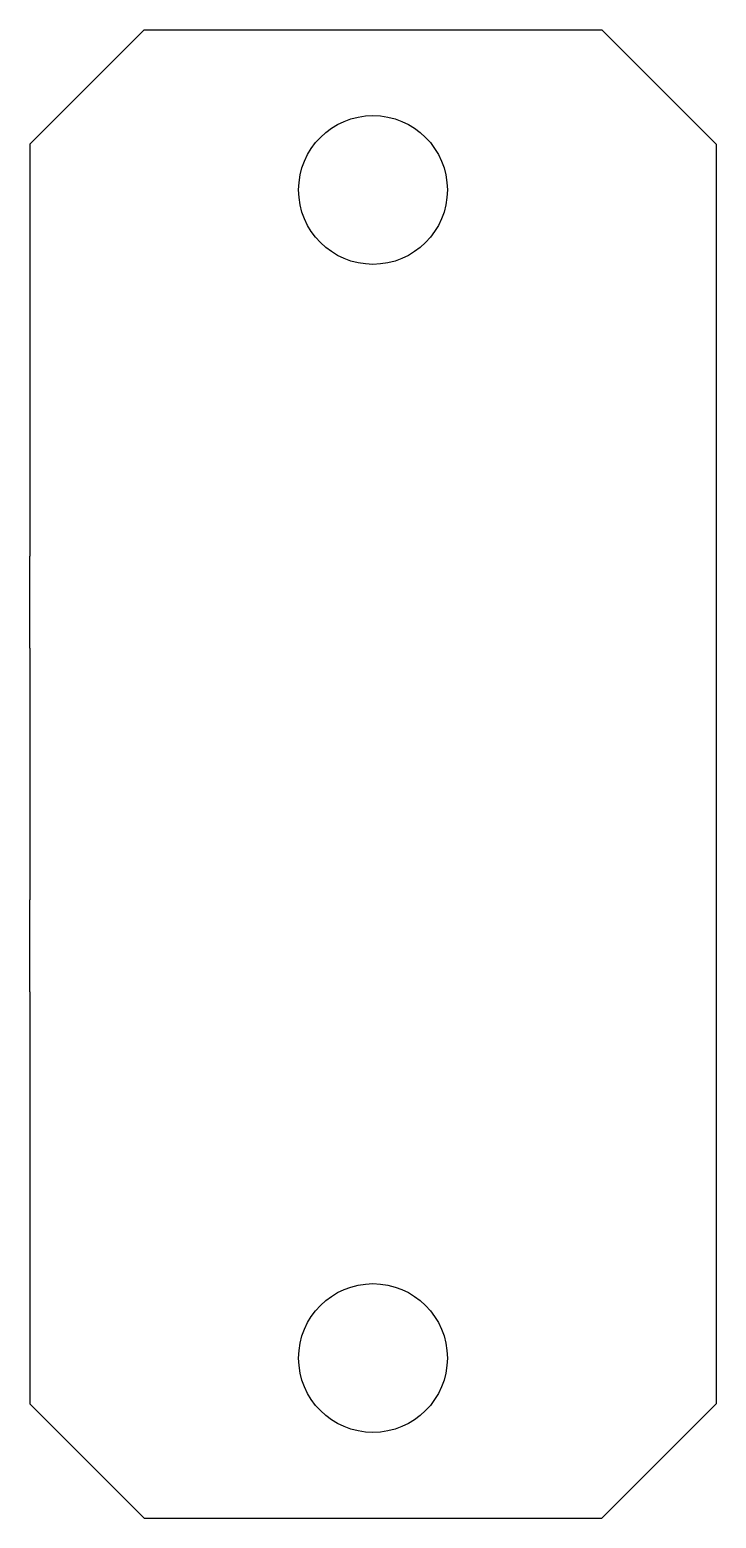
# Model space of a CAD drawing. Header units: millimetres. Extents: x 316.3 to 346.3, y 255.1 to 320.1.
import ezdxf

# ---------------------------------------------------------------- set-up
doc = ezdxf.new("R2010")
doc.units = ezdxf.units.MM
doc.layers.add('CHAPA_DE_FIXAÇÃO', color=7, linetype='Continuous')
doc.layers.add('Default', color=7, linetype='Continuous')

# ---------------------------------------------------------------- blocks, each defined once
blk = doc.blocks.new('SE')
at = {"layer": 'CHAPA_DE_FIXAÇÃO', "color": 7, "linetype": 'Continuous'}
for p, q in [((321.293, 320.123), (316.293, 315.123)), ((321.293, 320.123), (341.293, 320.123)), ((346.293, 315.123), (341.293, 320.123)), ((316.293, 315.123), (316.293, 297.123)), ((346.293, 315.123), (346.293, 297.123)), ((316.293, 293.102), (316.293, 297.123)), ((346.293, 297.123), (346.293, 293.102)), ((316.293, 293.102), (316.293, 282.102)), ((346.293, 293.102), (346.293, 282.102)), ((316.293, 278.081), (316.293, 282.102)), ((346.293, 282.102), (346.293, 278.081)), ((316.293, 278.081), (316.293, 260.081)), ((346.293, 278.081), (346.293, 260.081)), ((316.293, 260.081), (321.293, 255.081)), ((341.293, 255.081), (346.293, 260.081)), ((321.293, 255.081), (341.293, 255.081))]:
    blk.add_line(p, q, dxfattribs=at)
for centre in [(331.293, 313.123), (331.293, 262.081)]:
    blk.add_circle(centre, 3.25, dxfattribs=at)

msp = doc.modelspace()

# ---------------------------------------------------------------- block references
at = {"layer": 'Default'}
msp.add_blockref('SE', (0, 0), dxfattribs=at)

doc.saveas('drawing.dxf')
